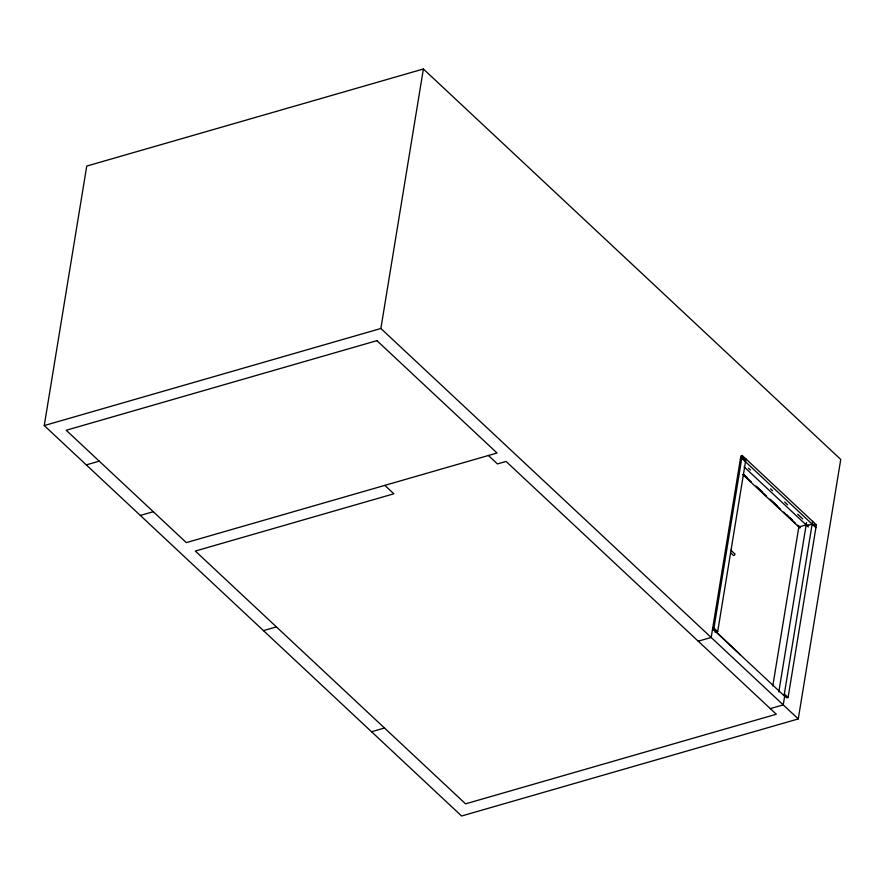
<?xml version="1.0" encoding="UTF-8"?>
<svg xmlns="http://www.w3.org/2000/svg" width="885" height="885" viewBox="0 0 885 885"><rect width="100%" height="100%" fill="white"/><g stroke="black" fill="none" stroke-linecap="round" stroke-linejoin="round"><path stroke-width="1.33" d="M44.25 425.563L86.741 166.07L423.384 68.997L840.75 459.437L798.259 718.93L461.616 816.003L44.25 425.563L380.882 328.49L798.259 718.93M380.882 328.49L423.384 68.997M715.091 632.366L717.691 631.625L713.929 628.107L742.205 455.454L740.911 455.83L711.175 637.477L698.232 641.205M717.691 631.625L745.955 458.972M734.815 553.933L734.583 555.183L733.51 555.492L730.534 552.76M740.236 654.679L712.635 628.483L713.929 628.107M772.793 685.975L798.956 526.21M778.8 691.981L806.556 522.493M812.607 521.32L784.342 693.973L788.092 697.491L786.798 697.867L783.424 694.703M784.796 695.4L783.247 704.891L770.293 708.619M788.092 697.491L816.368 524.838L742.205 455.454L745.502 461.782M86.287 464.89L99.231 461.151M140.339 515.446L153.282 511.718M263.442 630.618L276.397 626.879M806.976 525.624L812.153 524.13L816.368 524.838L815.074 525.214M371.545 731.74L384.488 728.001M808.569 525.303L806.158 524.905L798.823 527.017L800.029 527.217L798.027 525.347M741.741 458.264L815.904 527.648M748.478 468.165L750.48 470.046M770.581 488.841L772.594 490.721M784.652 502.005L787.661 504.826M797.717 514.229L802.739 518.92M744.064 466.815L808.37 526.973M743.986 474.802L746.995 477.601M756 486.031L761.996 491.651M770.005 499.14L777.008 505.689M787.019 515.048L792.02 519.727M743.311 474.448L751.365 481.971M756.398 486.684L766.454 496.098M770.481 499.859L780.548 509.273M783.568 512.094L787.595 515.866M789.608 517.747L795.637 523.389M797.65 525.281L799.664 527.161M742.858 474.659L799.896 528.024M730.944 550.271L734.782 553.866M712.591 628.826L784.663 696.241M488.42 455.498L497.425 463.928L506.065 461.439L776.3 714.239L465.565 803.845L195.32 551.045L393.847 493.797L384.842 485.367M376.944 340.648L66.209 430.254L186.315 542.616L497.049 453.009L376.944 340.648"/></g></svg>
